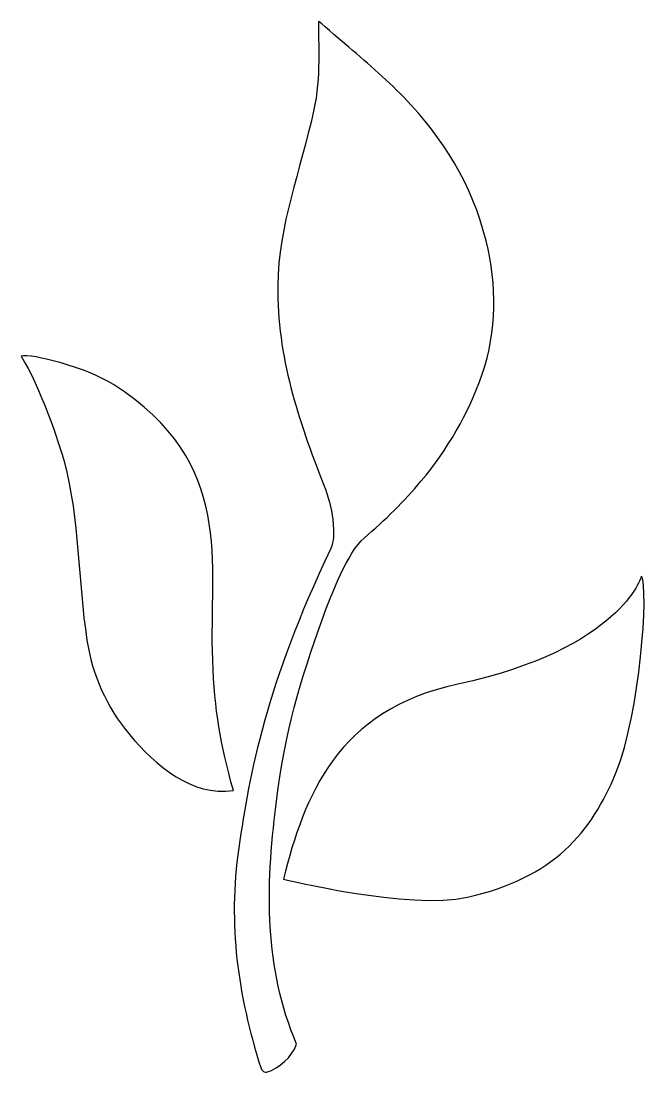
# Model space of a CAD drawing. Header units: centimetres. Extents: x -5.8 to 5.9, y -9.9 to 9.9.
import ezdxf

# ---------------------------------------------------------------- set-up
doc = ezdxf.new("R2010")
doc.units = ezdxf.units.CM
doc.header["$MEASUREMENT"] = 0
doc.layers.add('Camada 1', color=7, linetype='Continuous')

msp = doc.modelspace()

# ---------------------------------------------------------------- linework, layer by layer
at = {"layer": 'Camada 1'}
for points, knots in [([(2.87746, 5.73134), (3.08553, 4.88954), (3.08553, 4.05399), (2.8029, 3.23238), (2.8029, 3.23238), (2.54199, 2.47758), (2.15364, 1.82215), (1.66133, 1.232), (1.66133, 1.232), (1.34611, 0.84994), (0.98728, 0.49892), (0.59202, 0.16343), (0.59202, 0.16343), (0.28841, -0.09594), (-0.03076, -0.91443), (-0.16509, -1.28249), (-0.16509, -1.28249), (-0.63025, -2.60729), (-0.87954, -3.38849), (-1.05891, -4.82516), (-1.05891, -4.82516), (-1.25618, -6.41089), (-1.2818, -7.88943), (-0.67291, -9.32294), (-0.67291, -9.32294), (-0.76853, -9.57612), (-0.98753, -9.76405), (-1.23832, -9.84943), (-1.23832, -9.84943), (-1.2624, -9.86187), (-1.32606, -9.82146), (-1.34545, -9.76093), (-1.34545, -9.76093), (-1.7749, -8.38952), (-1.96672, -7.09419), (-1.75624, -5.64055), (-1.75624, -5.64055), (-1.5528, -4.22564), (-1.25226, -2.60729), (-0.03462, -0.03223), (-0.03462, -0.03223), (0.02597, 0.10445), (0.02822, 0.24889), (0.01428, 0.39486), (0.01428, 0.39486), (0.01193, 0.42904), (0.00888, 0.46783), (0.00573, 0.50823), (0.00573, 0.50823), (-0.01829, 0.72876), (-0.08124, 0.94776), (-0.16273, 1.15588), (-0.16273, 1.15588), (-0.63877, 2.35645), (-1.04183, 3.58031), (-1.02704, 4.88955), (-1.02704, 4.88955), (-1.01151, 6.0389), (-0.60228, 7.0453), (-0.3545, 8.16353), (-0.3545, 8.16353), (-0.21242, 8.81893), (-0.26833, 9.44951), (-0.26449, 9.85176), (-0.26449, 9.85176), (-0.26449, 9.85176), (0.12305, 9.51786), (0.23174, 9.42155), (0.23174, 9.42155), (0.61692, 9.10162), (0.98194, 8.78166), (1.3337, 8.426), (1.3337, 8.426), (2.07601, 7.65565), (2.6196, 6.78591), (2.87746, 5.73134)], [0, 0, 0, 0, 0.05, 0.05, 0.05, 0.05, 0.1, 0.1, 0.1, 0.1, 0.15, 0.15, 0.15, 0.15, 0.2, 0.2, 0.2, 0.2, 0.25, 0.25, 0.25, 0.25, 0.3, 0.3, 0.3, 0.3, 0.35, 0.35, 0.35, 0.35, 0.4, 0.4, 0.4, 0.4, 0.45, 0.45, 0.45, 0.45, 0.5, 0.5, 0.5, 0.5, 0.55, 0.55, 0.55, 0.55, 0.6, 0.6, 0.6, 0.6, 0.65, 0.65, 0.65, 0.65, 0.7, 0.7, 0.7, 0.7, 0.75, 0.75, 0.75, 0.75, 0.8, 0.8, 0.8, 0.8, 0.85, 0.85, 0.85, 0.85, 0.9, 0.9, 0.9, 0.9, 1, 1, 1, 1]), ([(-1.85882, -4.56889), (-2.64474, -4.68229), (-3.31723, -4.09986), (-3.80253, -3.52368), (-3.80253, -3.52368), (-4.23507, -3.00182), (-4.50534, -2.40388), (-4.60321, -1.75153), (-4.60321, -1.75153), (-4.77635, -0.62398), (-4.73521, 0.47872), (-5.0326, 1.60627), (-5.0326, 1.60627), (-5.10637, 1.87652), (-5.483, 3.02581), (-5.83865, 3.56937), (-5.83865, 3.56937), (-5.65072, 3.62999), (-4.59617, 3.3504), (-4.10851, 3.03975), (-4.10851, 3.03975), (-1.80214, 1.5643), (-2.31778, -0.28545), (-2.24632, -2.12277), (-2.24632, -2.12277), (-2.20825, -3.09349), (-2.10496, -3.66965), (-1.85882, -4.56889)], [0, 0, 0, 0, 0.125, 0.125, 0.125, 0.125, 0.25, 0.25, 0.25, 0.25, 0.375, 0.375, 0.375, 0.375, 0.5, 0.5, 0.5, 0.5, 0.625, 0.625, 0.625, 0.625, 0.75, 0.75, 0.75, 0.75, 1, 1, 1, 1]), ([(2.34774, -2.57473), (5.4059, -1.91618), (5.791, -0.55255), (5.791, -0.55255), (5.791, -0.55255), (5.93083, -0.77469), (5.75994, -3.14004), (5.31578, -4.22568), (5.31578, -4.22568), (4.853, -5.35945), (4.14788, -6.20434), (2.52792, -6.56777), (2.52792, -6.56777), (1.44853, -6.81627), (-0.92145, -6.22765), (-0.92145, -6.22765), (-0.92145, -6.22765), (-0.52619, -4.66676), (0.08725, -3.06243), (2.34774, -2.57473)], [0, 0, 0, 0, 0.16666667, 0.16666667, 0.16666667, 0.16666667, 0.33333333, 0.33333333, 0.33333333, 0.33333333, 0.5, 0.5, 0.5, 0.5, 0.66666667, 0.66666667, 0.66666667, 0.66666667, 1, 1, 1, 1])]:
    msp.add_open_spline(points, degree=3, knots=knots, dxfattribs=at)

doc.saveas('drawing.dxf')
